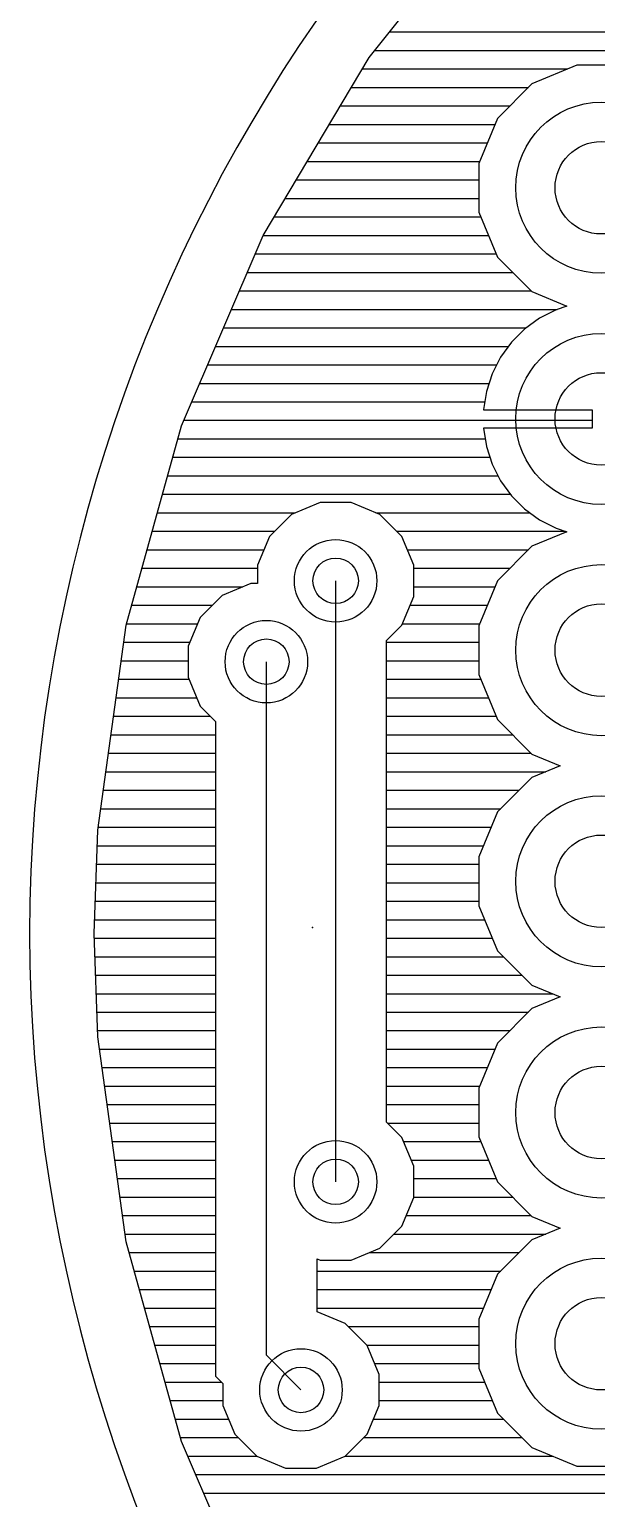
# Model space of a CAD drawing. Extents: x 3.8 to 39.4, y 2.7 to 40.5.
# Drawn here: x 3.81 to 10.05, y 15.38 to 31.52 of the extents above; entities that cross this region are included whole.
import ezdxf

# ---------------------------------------------------------------- set-up
doc = ezdxf.new("R2010")
doc.units = 0
for name, color, linetype in [('16', 175, 'CONTINUOUS'), ('17', 82, 'CONTINUOUS'), ('18', 82, 'CONTINUOUS'), ('20', 7, 'CONTINUOUS'), ('23', 7, 'CONTINUOUS'), ('44', 253, 'CONTINUOUS')]:
    doc.layers.add(name, color=color, linetype=linetype)

# ---------------------------------------------------------------- blocks, each defined once
blk = doc.blocks.new('ROUNDP')
blk.add_circle((0, 0), 0.5)
blk = doc.blocks.new('ROUNDV')
blk.add_circle((0, 0), 0.5)

msp = doc.modelspace()

# ---------------------------------------------------------------- linework, layer by layer
at = {"layer": '16'}
for p, q in [((7.548, 31.2137), (8.965, 32.9934)), ((7.7727, 31.496), (14.8996, 31.496)), ((6.3809, 29.2609), (7.548, 31.2137)), ((7.6109, 31.2928), (14.8996, 31.2928)), ((7.4738, 31.0896), (9.7332, 31.0896)), ((9.8312, 31.1302), (9.3364, 30.9253)), ((10.3668, 31.1302), (9.8312, 31.1302)), ((7.3524, 30.8864), (9.2976, 30.8864)), ((9.3364, 30.9253), (8.9577, 30.5466)), ((7.2309, 30.6832), (9.0944, 30.6832)), ((8.9577, 30.5466), (8.7528, 30.0518)), ((7.1095, 30.48), (8.9302, 30.48)), ((6.988, 30.2768), (8.846, 30.2768)), ((6.8666, 30.0736), (8.7618, 30.0736)), ((8.7528, 30.0518), (8.7528, 29.5162)), ((6.7452, 29.8704), (8.7528, 29.8704)), ((6.6237, 29.6672), (8.7528, 29.6672)), ((6.5023, 29.464), (8.7744, 29.464)), ((8.7528, 29.5162), (8.9577, 29.0214)), ((5.4847, 27.17), (6.3809, 29.2609)), ((6.3809, 29.2608), (8.8586, 29.2608)), ((6.2938, 29.0576), (8.9428, 29.0576)), ((8.9577, 29.0214), (9.3364, 28.6427)), ((6.2067, 28.8544), (9.1248, 28.8544)), ((6.1196, 28.6512), (9.328, 28.6512)), ((9.3364, 28.6427), (9.7213, 28.4833)), ((6.0325, 28.448), (9.6125, 28.448)), ((9.6017, 28.4445), (9.4201, 28.3519)), ((9.7213, 28.4833), (9.6017, 28.4445)), ((9.4201, 28.3519), (9.2551, 28.2321)), ((5.9454, 28.2448), (9.2726, 28.2448)), ((9.1109, 28.0879), (8.9911, 27.9229)), ((9.2551, 28.2321), (9.1109, 28.0879)), ((5.8583, 28.0416), (9.0773, 28.0416)), ((5.7712, 27.8384), (8.948, 27.8384)), ((8.9911, 27.9229), (8.8985, 27.7413)), ((5.6841, 27.6352), (8.864, 27.6352)), ((8.8985, 27.7413), (8.8355, 27.5473)), ((8.8355, 27.5473), (8.8036, 27.346)), ((5.597, 27.432), (8.8172, 27.432)), ((8.8036, 27.346), (8.8036, 27.3456)), ((8.8036, 27.3456), (9.9974, 27.3456)), ((9.9974, 27.3456), (9.9974, 27.1424)), ((4.8752, 24.9782), (5.4847, 27.17)), ((5.5099, 27.2288), (9.9974, 27.2288)), ((9.9974, 27.1424), (8.8036, 27.1424)), ((8.8036, 27.1424), (8.8036, 27.142)), ((8.8036, 27.142), (8.8355, 26.9407)), ((5.4445, 27.0256), (8.822, 27.0256)), ((5.388, 26.8224), (8.8739, 26.8224)), ((8.8355, 26.9407), (8.8985, 26.7467)), ((8.8985, 26.7467), (8.9911, 26.5651)), ((5.3315, 26.6192), (8.9635, 26.6192)), ((8.9911, 26.5651), (9.1109, 26.4001)), ((5.275, 26.416), (9.0994, 26.416)), ((7.007, 26.3256), (6.6911, 26.1947)), ((7.349, 26.3256), (7.007, 26.3256)), ((7.6649, 26.1947), (7.349, 26.3256)), ((9.1109, 26.4001), (9.2551, 26.2559)), ((5.2185, 26.2128), (6.7347, 26.2128)), ((6.6911, 26.1947), (6.4493, 25.9529)), ((7.6213, 26.2128), (9.3145, 26.2128)), ((7.9067, 25.9529), (7.6649, 26.1947)), ((9.2551, 26.2559), (9.4201, 26.1361)), ((5.162, 26.0096), (6.5059, 26.0096)), ((7.8501, 26.0096), (9.7061, 26.0096)), ((9.7213, 26.0047), (9.3364, 25.8453)), ((9.4201, 26.1361), (9.6017, 26.0435)), ((9.6017, 26.0435), (9.7213, 26.0047)), ((6.4493, 25.9529), (6.3184, 25.637)), ((8.0376, 25.637), (7.9067, 25.9529)), ((9.3364, 25.8453), (8.9577, 25.4666)), ((5.1055, 25.8064), (6.3886, 25.8064)), ((7.9674, 25.8064), (9.2976, 25.8064)), ((5.049, 25.6032), (6.3184, 25.6032)), ((6.3184, 25.637), (6.3184, 25.4366)), ((8.0376, 25.295), (8.0376, 25.637)), ((8.0376, 25.6032), (9.0944, 25.6032)), ((4.9925, 25.4), (6.1567, 25.4)), ((6.245, 25.4366), (5.9291, 25.3057)), ((6.3184, 25.4366), (6.245, 25.4366)), ((7.178, 25.466), (7.178, 18.862)), ((8.0376, 25.4), (8.9302, 25.4)), ((8.9577, 25.4666), (8.7528, 24.9718)), ((4.936, 25.1968), (5.8201, 25.1968)), ((5.9291, 25.3057), (5.6873, 25.0639)), ((7.9067, 24.9791), (8.0376, 25.295)), ((7.9969, 25.1968), (8.846, 25.1968)), ((5.6873, 25.0639), (5.5564, 24.748)), ((4.5635, 22.7247), (4.8752, 24.9782)), ((4.8795, 24.9936), (5.6581, 24.9936)), ((7.7368, 24.8091), (7.9067, 24.9791)), ((7.9127, 24.9936), (8.7618, 24.9936)), ((8.7528, 24.9718), (8.7528, 24.4362)), ((4.8493, 24.7904), (5.574, 24.7904)), ((5.5564, 24.748), (5.5564, 24.406)), ((7.7368, 19.5189), (7.7368, 24.8091)), ((7.7368, 24.7904), (8.7528, 24.7904)), ((4.8211, 24.5872), (5.5564, 24.5872)), ((6.416, 16.957), (6.416, 24.577)), ((7.7368, 24.5872), (8.7528, 24.5872)), ((4.793, 24.384), (5.5655, 24.384)), ((5.5564, 24.406), (5.6873, 24.0901)), ((7.7368, 24.384), (8.7744, 24.384)), ((8.7528, 24.4362), (8.9577, 23.9414)), ((4.7649, 24.1808), (5.6497, 24.1808)), ((5.6873, 24.0901), (5.8572, 23.9201)), ((7.7368, 24.1808), (8.8586, 24.1808)), ((4.7368, 23.9776), (5.7997, 23.9776)), ((5.8572, 23.9201), (5.8572, 16.7255)), ((7.7368, 23.9776), (8.9428, 23.9776)), ((8.9577, 23.9414), (9.3364, 23.5627)), ((4.7087, 23.7744), (5.8572, 23.7744)), ((7.7368, 23.7744), (9.1248, 23.7744)), ((4.6806, 23.5712), (5.8572, 23.5712)), ((7.7368, 23.5712), (9.328, 23.5712)), ((9.3364, 23.5627), (9.6473, 23.434)), ((9.6473, 23.434), (9.3364, 23.3053)), ((4.6525, 23.368), (5.8572, 23.368)), ((7.7368, 23.368), (9.4879, 23.368)), ((9.3364, 23.3053), (8.9577, 22.9266)), ((4.6244, 23.1648), (5.8572, 23.1648)), ((7.7368, 23.1648), (9.196, 23.1648)), ((4.5963, 22.9616), (5.8572, 22.9616)), ((7.7368, 22.9616), (8.9928, 22.9616)), ((8.9577, 22.9266), (8.7528, 22.4318)), ((4.5213, 21.59), (4.5635, 22.7247)), ((4.5681, 22.7584), (5.8572, 22.7584)), ((7.7368, 22.7584), (8.8881, 22.7584)), ((4.5572, 22.5552), (5.8572, 22.5552)), ((7.7368, 22.5552), (8.8039, 22.5552)), ((4.5496, 22.352), (5.8572, 22.352)), ((7.7368, 22.352), (8.7528, 22.352)), ((8.7528, 22.4318), (8.7528, 21.8962)), ((4.5421, 22.1488), (5.8572, 22.1488)), ((7.7368, 22.1488), (8.7528, 22.1488)), ((4.5345, 21.9456), (5.8572, 21.9456)), ((7.7368, 21.9456), (8.7528, 21.9456)), ((8.7528, 21.8962), (8.9577, 21.4014)), ((4.527, 21.7424), (5.8572, 21.7424)), ((7.7368, 21.7424), (8.8165, 21.7424)), ((4.5635, 20.4553), (4.5213, 21.59)), ((4.5232, 21.5392), (5.8572, 21.5392)), ((7.7368, 21.5392), (8.9007, 21.5392)), ((4.5307, 21.336), (5.8572, 21.336)), ((7.7368, 21.336), (9.0232, 21.336)), ((8.9577, 21.4014), (9.3364, 21.0227)), ((4.5383, 21.1328), (5.8572, 21.1328)), ((7.7368, 21.1328), (9.2264, 21.1328)), ((9.3364, 21.0227), (9.6473, 20.894)), ((4.5458, 20.9296), (5.8572, 20.9296)), ((7.7368, 20.9296), (9.5613, 20.9296)), ((9.6473, 20.894), (9.3364, 20.7653)), ((4.5534, 20.7264), (5.8572, 20.7264)), ((7.7368, 20.7264), (9.2976, 20.7264)), ((9.3364, 20.7653), (8.9577, 20.3866)), ((4.561, 20.5232), (5.8572, 20.5232)), ((7.7368, 20.5232), (9.0944, 20.5232)), ((4.8752, 18.2018), (4.5635, 20.4553)), ((8.9577, 20.3866), (8.7528, 19.8918)), ((4.5822, 20.32), (5.8572, 20.32)), ((7.7368, 20.32), (8.9302, 20.32)), ((4.6103, 20.1168), (5.8572, 20.1168)), ((7.7368, 20.1168), (8.846, 20.1168)), ((4.6384, 19.9136), (5.8572, 19.9136)), ((7.7368, 19.9136), (8.7618, 19.9136)), ((8.7528, 19.8918), (8.7528, 19.3562)), ((4.6665, 19.7104), (5.8572, 19.7104)), ((7.7368, 19.7104), (8.7528, 19.7104)), ((4.6947, 19.5072), (5.8572, 19.5072)), ((7.9067, 19.3489), (7.7368, 19.5189)), ((7.7485, 19.5072), (8.7528, 19.5072)), ((4.7228, 19.304), (5.8572, 19.304)), ((8.0376, 19.033), (7.9067, 19.3489)), ((7.9253, 19.304), (8.7744, 19.304)), ((8.7528, 19.3562), (8.9577, 18.8614)), ((4.7509, 19.1008), (5.8572, 19.1008)), ((8.0095, 19.1008), (8.8586, 19.1008)), ((4.779, 18.8976), (5.8572, 18.8976)), ((8.0376, 18.691), (8.0376, 19.033)), ((8.0376, 18.8976), (8.9428, 18.8976)), ((8.9577, 18.8614), (9.3364, 18.4827)), ((4.8071, 18.6944), (5.8572, 18.6944)), ((7.9067, 18.3751), (8.0376, 18.691)), ((8.0376, 18.6944), (9.1248, 18.6944)), ((4.8352, 18.4912), (5.8572, 18.4912)), ((7.9548, 18.4912), (9.328, 18.4912)), ((9.3364, 18.4827), (9.6473, 18.354)), ((4.8633, 18.288), (5.8572, 18.288)), ((7.6649, 18.1333), (7.9067, 18.3751)), ((7.8197, 18.288), (9.4879, 18.288)), ((9.6473, 18.354), (9.3364, 18.2253)), ((5.4847, 16.01), (4.8752, 18.2018)), ((4.9078, 18.0848), (5.8572, 18.0848)), ((7.349, 18.0024), (7.6649, 18.1333)), ((7.5479, 18.0848), (9.196, 18.0848)), ((9.3364, 18.2253), (8.9577, 17.8466)), ((6.9748, 17.4328), (6.9748, 18.0157)), ((6.9748, 18.0157), (7.007, 18.0024)), ((7.007, 18.0024), (7.349, 18.0024)), ((4.9643, 17.8816), (5.8572, 17.8816)), ((6.9748, 17.8816), (8.9928, 17.8816)), ((8.9577, 17.8466), (8.7528, 17.3518)), ((5.0208, 17.6784), (5.8572, 17.6784)), ((6.9748, 17.6784), (8.8881, 17.6784)), ((5.0773, 17.4752), (5.8572, 17.4752)), ((6.9748, 17.4752), (8.8039, 17.4752)), ((7.2839, 17.3047), (6.9748, 17.4328)), ((7.5257, 17.0629), (7.2839, 17.3047)), ((8.7528, 17.3518), (8.7528, 16.8162)), ((5.1338, 17.272), (5.8572, 17.272)), ((7.3167, 17.272), (8.7528, 17.272)), ((5.1903, 17.0688), (5.8572, 17.0688)), ((6.797, 16.576), (6.416, 16.957)), ((7.5199, 17.0688), (8.7528, 17.0688)), ((7.6566, 16.747), (7.5257, 17.0629)), ((5.2468, 16.8656), (5.8572, 16.8656)), ((7.6075, 16.8656), (8.7528, 16.8656)), ((8.7528, 16.8162), (8.9577, 16.3214)), ((5.3033, 16.6624), (5.9203, 16.6624)), ((5.8572, 16.7255), (5.9374, 16.6453)), ((5.9374, 16.6453), (5.9374, 16.405)), ((7.6566, 16.405), (7.6566, 16.747)), ((7.6566, 16.6624), (8.8165, 16.6624)), ((5.3598, 16.4592), (5.9374, 16.4592)), ((5.9374, 16.405), (6.0683, 16.0891)), ((7.5257, 16.0891), (7.6566, 16.405)), ((7.6566, 16.4592), (8.9007, 16.4592)), ((8.9577, 16.3214), (9.3364, 15.9427)), ((5.4163, 16.256), (5.9991, 16.256)), ((7.5949, 16.256), (9.0232, 16.256)), ((5.4728, 16.0528), (6.1045, 16.0528)), ((6.3809, 13.9191), (5.4847, 16.01)), ((6.0683, 16.0891), (6.3101, 15.8473)), ((7.2839, 15.8473), (7.5257, 16.0891)), ((7.4895, 16.0528), (9.2264, 16.0528)), ((5.5535, 15.8496), (6.3077, 15.8496)), ((6.3101, 15.8473), (6.626, 15.7164)), ((6.968, 15.7164), (7.2839, 15.8473)), ((7.2863, 15.8496), (9.5613, 15.8496)), ((9.3364, 15.9427), (9.8312, 15.7378)), ((6.626, 15.7164), (6.968, 15.7164)), ((9.8312, 15.7378), (10.3668, 15.7378)), ((5.6406, 15.6464), (12.3529, 15.6464)), ((5.7276, 15.4432), (12.5888, 15.4432))]:
    msp.add_line(p, q, dxfattribs=at)
at = {"layer": '20'}
for centre, start, end in [((21.5445, 21.5238), 110.8236, 179.7861), ((21.5445, 21.6562), 180.2139, 249.1764)]:
    msp.add_arc(centre, 17.7347, start, end, dxfattribs=at)
at = {"layer": '23'}
msp.add_point((6.924, 21.656), dxfattribs=at)
at = {"layer": '44'}
for centre, radius in [((10.099, 29.784), 0.508), ((10.099, 27.244), 0.508), ((7.178, 25.466), 0.25), ((10.099, 24.704), 0.508), ((6.416, 24.577), 0.25), ((10.099, 22.164), 0.508), ((10.099, 19.624), 0.508), ((7.178, 18.862), 0.25), ((10.099, 17.084), 0.508), ((6.797, 16.576), 0.25)]:
    msp.add_circle(centre, radius, dxfattribs=at)

# ---------------------------------------------------------------- block references
at = {"layer": '17', "xscale": 1.8796, "yscale": 1.8796}
for p in [(10.099, 29.784), (10.099, 27.244), (10.099, 24.704), (10.099, 22.164), (10.099, 19.624), (10.099, 17.084)]:
    msp.add_blockref('ROUNDP', p, dxfattribs=at)
at = {"layer": '18', "xscale": 0.9064, "yscale": 0.9064}
for p in [(7.178, 25.466), (6.416, 24.577), (7.178, 18.862), (6.797, 16.576)]:
    msp.add_blockref('ROUNDV', p, dxfattribs=at)

doc.saveas('drawing.dxf')
